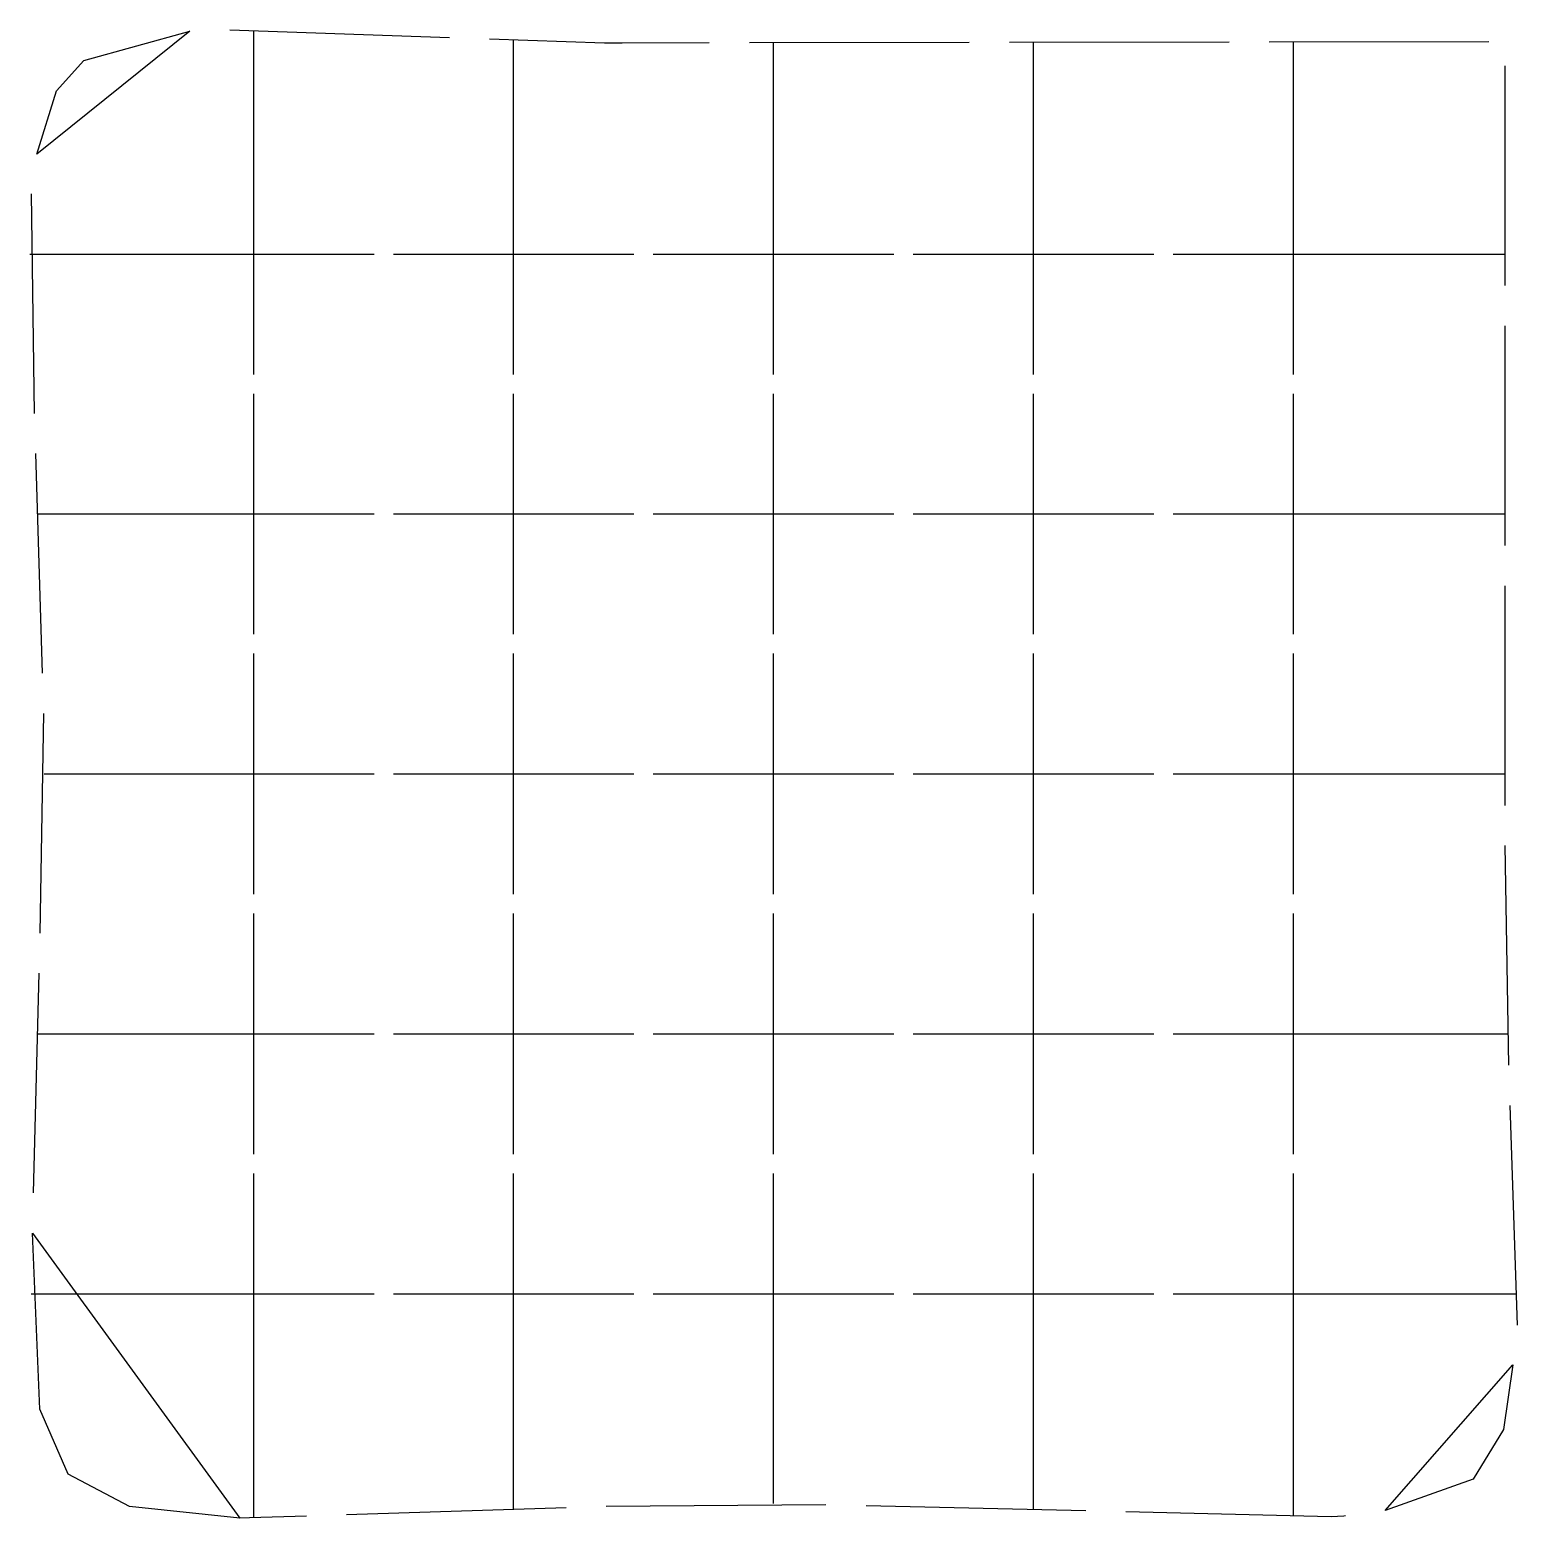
# Model space of a CAD drawing. Extents: x 0.4 to 14.7, y 0.4 to 14.7.
import ezdxf

# ---------------------------------------------------------------- set-up
doc = ezdxf.new("R2010")
doc.units = 0

msp = doc.modelspace()

# ---------------------------------------------------------------- linework, layer by layer
for p, q in [((2.363094, 14.749547), (4.475817, 14.676089)), ((1.977923, 14.734569), (0.504552, 13.553882)), ((0.958308, 14.453109), (1.977923, 14.734569)), ((2.592849, 14.190068), (2.592849, 14.742)), ((4.861584, 14.662677), (5.967731, 14.625141)), ((5.092849, 14.077875), (5.092849, 14.655)), ((5.967731, 14.625141), (6.136622, 14.625385)), ((6.136622, 14.625385), (6.974932, 14.626595)), ((7.361454, 14.627154), (9.474929, 14.630207)), ((7.592849, 14.147333), (7.592849, 14.628)), ((9.861534, 14.630765), (11.974927, 14.633818)), ((10.092849, 14.046515), (10.092849, 14.631)), ((12.361348, 14.634376), (14.474924, 14.637429)), ((12.592849, 14.051755), (12.592849, 14.635)), ((0.695396, 14.161805), (0.958308, 14.453109)), ((14.626218, 14.402288), (14.626195, 12.288945)), ((2.592849, 13.748323), (2.592849, 14.190068)), ((0.504552, 13.553882), (0.695396, 14.161805)), ((5.092849, 13.733727), (5.092849, 14.077875)), ((7.592849, 13.771705), (7.592849, 14.147333)), ((10.092849, 13.72788), (10.092849, 14.046515)), ((12.592849, 13.728904), (12.592849, 14.051755)), ((2.592849, 13.746426), (2.592849, 13.748323)), ((2.592849, 13.736935), (2.592849, 13.746426)), ((7.592849, 13.697369), (7.592849, 13.771705)), ((2.592849, 13.195065), (2.592849, 13.736935)), ((5.092849, 13.710109), (5.092849, 13.733727)), ((5.092849, 13.592018), (5.092849, 13.710109)), ((7.592849, 13.548622), (7.592849, 13.697369)), ((10.092849, 13.698816), (10.092849, 13.72788)), ((10.092849, 13.553496), (10.092849, 13.698816)), ((12.592849, 13.700733), (12.592849, 13.728904)), ((12.592849, 13.559876), (12.592849, 13.700733)), ((5.092849, 13.170097), (5.092849, 13.592018)), ((7.592849, 13.161968), (7.592849, 13.548622)), ((10.092849, 13.163129), (10.092849, 13.553496)), ((12.592849, 13.16429), (12.592849, 13.559876)), ((2.592849, 13.108258), (2.592849, 13.195065)), ((0.484621, 11.05907), (0.454538, 13.171369)), ((2.592849, 12.104774), (2.592849, 13.108258)), ((5.092849, 13.083), (5.092849, 13.170097)), ((5.092849, 12.079516), (5.092849, 13.083)), ((7.592849, 13.075161), (7.592849, 13.161968)), ((7.592849, 12.071677), (7.592849, 13.075161)), ((10.092849, 13.076032), (10.092849, 13.163129)), ((10.092849, 12.072548), (10.092849, 13.076032)), ((12.592849, 13.077194), (12.592849, 13.16429)), ((12.592849, 12.07371), (12.592849, 13.077194)), ((0.438, 12.592238), (0.988551, 12.592238)), ((0.438, 12.592238), (0.988551, 12.592238)), ((0.988551, 12.592238), (1.436185, 12.592238)), ((1.436185, 12.592238), (1.43673, 12.592238)), ((1.43673, 12.592238), (1.439452, 12.592238)), ((1.439452, 12.592238), (1.988194, 12.592238)), ((1.988194, 12.592238), (2.07529, 12.592238)), ((2.07529, 12.592238), (3.078774, 12.592238)), ((3.078774, 12.592238), (3.75, 12.592238)), ((3.936, 12.592238), (4.730813, 12.592238)), ((4.730813, 12.592238), (4.836, 12.592238)), ((4.836, 12.592238), (5.35, 12.592238)), ((5.35, 12.592238), (5.449623, 12.592238)), ((5.449623, 12.592238), (6.25, 12.592238)), ((6.436, 12.592238), (7.104323, 12.592238)), ((7.104323, 12.592238), (8.107806, 12.592238)), ((8.107806, 12.592238), (8.194903, 12.592238)), ((8.194903, 12.592238), (8.75, 12.592238)), ((8.936, 12.592238), (9.488194, 12.592238)), ((9.488194, 12.592238), (10.491677, 12.592238)), ((10.491677, 12.592238), (11.25, 12.592238)), ((11.436, 12.592238), (11.784968, 12.592238)), ((11.784968, 12.592238), (12.220452, 12.592238)), ((12.220452, 12.592238), (13.223935, 12.592238)), ((13.223935, 12.592238), (13.566431, 12.592238)), ((13.566431, 12.592238), (13.596824, 12.592238)), ((13.596824, 12.592238), (13.727307, 12.592238)), ((13.727307, 12.592238), (14.039646, 12.592238)), ((14.039646, 12.592238), (14.626, 12.592238)), ((2.592849, 11.435), (2.592849, 12.104774)), ((5.092849, 11.435), (5.092849, 12.079516)), ((7.592849, 11.435), (7.592849, 12.071677)), ((10.092849, 11.435), (10.092849, 12.072548)), ((12.592849, 11.435), (12.592849, 12.07371)), ((14.62619, 11.902945), (14.626167, 9.788945)), ((2.592849, 10.450631), (2.592849, 11.249)), ((5.092849, 10.409554), (5.092849, 11.249)), ((7.592849, 10.396051), (7.592849, 11.249)), ((10.092849, 10.398332), (10.092849, 11.249)), ((12.592849, 10.399467), (12.592849, 11.249)), ((0.561134, 8.560254), (0.496451, 10.672703)), ((2.592849, 10.349), (2.592849, 10.450631)), ((2.592849, 9.835), (2.592849, 10.349)), ((5.092849, 10.349), (5.092849, 10.409554)), ((5.092849, 9.835), (5.092849, 10.349)), ((7.592849, 10.349), (7.592849, 10.396051)), ((7.592849, 9.835), (7.592849, 10.349)), ((10.092849, 10.349), (10.092849, 10.398332)), ((10.092849, 9.835), (10.092849, 10.349)), ((12.592849, 10.349), (12.592849, 10.399467)), ((12.592849, 9.835), (12.592849, 10.349)), ((0.514, 10.092238), (1.08632, 10.092238)), ((0.514, 10.092238), (1.08632, 10.092238)), ((1.08632, 10.092238), (1.447786, 10.092238)), ((1.447786, 10.092238), (1.46765, 10.092238)), ((1.46765, 10.092238), (1.566971, 10.092238)), ((1.566971, 10.092238), (2.010258, 10.092238)), ((2.010258, 10.092238), (2.097355, 10.092238)), ((2.097355, 10.092238), (3.100839, 10.092238)), ((3.100839, 10.092238), (3.75, 10.092238)), ((3.936, 10.092238), (4.767176, 10.092238)), ((4.767176, 10.092238), (4.836, 10.092238)), ((4.836, 10.092238), (5.35, 10.092238)), ((5.35, 10.092238), (5.485216, 10.092238)), ((5.485216, 10.092238), (6.25, 10.092238)), ((6.436, 10.092238), (7.126387, 10.092238)), ((7.126387, 10.092238), (8.129871, 10.092238)), ((8.129871, 10.092238), (8.216968, 10.092238)), ((8.216968, 10.092238), (8.75, 10.092238)), ((8.936, 10.092238), (9.423161, 10.092238)), ((9.423161, 10.092238), (9.510258, 10.092238)), ((9.510258, 10.092238), (10.513742, 10.092238)), ((10.513742, 10.092238), (11.25, 10.092238)), ((11.436, 10.092238), (11.807032, 10.092238)), ((11.807032, 10.092238), (12.242516, 10.092238)), ((12.242516, 10.092238), (13.246, 10.092238)), ((13.246, 10.092238), (13.574131, 10.092238)), ((13.574131, 10.092238), (13.604523, 10.092238)), ((13.604523, 10.092238), (13.772226, 10.092238)), ((13.772226, 10.092238), (14.143333, 10.092238)), ((14.143333, 10.092238), (14.626, 10.092238)), ((2.592849, 9.73224), (2.592849, 9.835)), ((5.092849, 9.69233), (5.092849, 9.835)), ((7.592849, 9.680428), (7.592849, 9.835)), ((10.092849, 9.681651), (10.092849, 9.835)), ((12.592849, 9.68341), (12.592849, 9.835)), ((2.592849, 8.935), (2.592849, 9.73224)), ((5.092849, 8.935), (5.092849, 9.69233)), ((7.592849, 8.935), (7.592849, 9.680428)), ((10.092849, 8.935), (10.092849, 9.681651)), ((12.592849, 8.935), (12.592849, 9.68341)), ((14.626162, 9.402457), (14.626139, 7.288945)), ((2.592849, 8.078935), (2.592849, 8.749)), ((5.092849, 8.053968), (5.092849, 8.749)), ((7.592849, 8.045839), (7.592849, 8.749)), ((10.092849, 8.047), (10.092849, 8.749)), ((12.592849, 8.048161), (12.592849, 8.749)), ((0.537946, 6.060588), (0.572964, 8.173874)), ((2.592849, 7.075452), (2.592849, 8.078935)), ((5.092849, 7.050484), (5.092849, 8.053968)), ((7.592849, 7.042355), (7.592849, 8.045839)), ((10.092849, 7.043516), (10.092849, 8.047)), ((12.592849, 7.044677), (12.592849, 8.048161)), ((0.576, 7.592238), (1.416795, 7.592238)), ((0.576, 7.592238), (1.416795, 7.592238)), ((1.416795, 7.592238), (1.497354, 7.592238)), ((1.497354, 7.592238), (1.667894, 7.592238)), ((1.667894, 7.592238), (2.028548, 7.592238)), ((2.028548, 7.592238), (2.115355, 7.592238)), ((2.115355, 7.592238), (3.118839, 7.592238)), ((3.118839, 7.592238), (3.75, 7.592238)), ((3.936, 7.592238), (4.797028, 7.592238)), ((4.797028, 7.592238), (4.836, 7.592238)), ((4.836, 7.592238), (5.35, 7.592238)), ((5.35, 7.592238), (5.512688, 7.592238)), ((5.512688, 7.592238), (6.25, 7.592238)), ((6.436, 7.592238), (7.144677, 7.592238)), ((7.144677, 7.592238), (8.148161, 7.592238)), ((8.148161, 7.592238), (8.234968, 7.592238)), ((8.234968, 7.592238), (8.75, 7.592238)), ((8.936, 7.592238), (9.441452, 7.592238)), ((9.441452, 7.592238), (9.528258, 7.592238)), ((9.528258, 7.592238), (10.531742, 7.592238)), ((10.531742, 7.592238), (11.25, 7.592238)), ((11.436, 7.592238), (12.158557, 7.592238)), ((12.158557, 7.592238), (12.336, 7.592238)), ((12.336, 7.592238), (12.85, 7.592238)), ((12.85, 7.592238), (12.872345, 7.592238)), ((12.872345, 7.592238), (13.310561, 7.592238)), ((13.310561, 7.592238), (13.580513, 7.592238)), ((13.580513, 7.592238), (13.610804, 7.592238)), ((13.610804, 7.592238), (13.727307, 7.592238)), ((13.727307, 7.592238), (14.039646, 7.592238)), ((14.039646, 7.592238), (14.626, 7.592238)), ((2.592849, 6.988645), (2.592849, 7.075452)), ((5.092849, 6.963387), (5.092849, 7.050484)), ((7.592849, 6.955548), (7.592849, 7.042355)), ((10.092849, 6.956419), (10.092849, 7.043516)), ((12.592849, 6.957581), (12.592849, 7.044677)), ((2.592849, 6.435), (2.592849, 6.988645)), ((5.092849, 6.435), (5.092849, 6.963387)), ((7.592849, 6.435), (7.592849, 6.955548)), ((10.092849, 6.435), (10.092849, 6.956419)), ((12.592849, 6.435), (12.592849, 6.957581)), ((14.626135, 6.902303), (14.661887, 4.789573)), ((2.592849, 5.695355), (2.592849, 6.249)), ((5.092849, 5.757194), (5.092849, 6.249)), ((7.592849, 5.749065), (7.592849, 6.249)), ((10.092849, 5.750226), (10.092849, 6.249)), ((12.592849, 5.751387), (12.592849, 6.249)), ((5.092849, 5.670097), (5.092849, 5.757194)), ((7.592849, 5.66429), (7.592849, 5.749065)), ((10.092849, 5.663129), (10.092849, 5.750226)), ((12.592849, 5.66429), (12.592849, 5.751387)), ((0.474968, 3.562025), (0.528219, 5.67471)), ((2.592849, 4.691871), (2.592849, 5.695355)), ((5.092849, 4.666613), (5.092849, 5.670097)), ((7.592849, 5.662258), (7.592849, 5.66429)), ((7.592849, 4.658774), (7.592849, 5.662258)), ((10.092849, 4.659645), (10.092849, 5.663129)), ((12.592849, 4.660806), (12.592849, 5.66429)), ((0.513, 5.092238), (1.410585, 5.092238)), ((0.513, 5.092238), (1.410585, 5.092238)), ((1.410585, 5.092238), (1.467584, 5.092238)), ((1.467584, 5.092238), (1.566971, 5.092238)), ((1.566971, 5.092238), (2.010258, 5.092238)), ((2.010258, 5.092238), (2.097065, 5.092238)), ((2.097065, 5.092238), (3.100548, 5.092238)), ((3.100548, 5.092238), (3.75, 5.092238)), ((3.936, 5.092238), (4.766588, 5.092238)), ((4.766588, 5.092238), (4.836, 5.092238)), ((4.836, 5.092238), (5.35, 5.092238)), ((5.35, 5.092238), (5.484296, 5.092238)), ((5.484296, 5.092238), (6.25, 5.092238)), ((6.436, 5.092238), (7.126387, 5.092238)), ((7.126387, 5.092238), (8.129871, 5.092238)), ((8.129871, 5.092238), (8.216677, 5.092238)), ((8.216677, 5.092238), (8.75, 5.092238)), ((8.936, 5.092238), (9.423161, 5.092238)), ((9.423161, 5.092238), (9.509968, 5.092238)), ((9.509968, 5.092238), (10.513452, 5.092238)), ((10.513452, 5.092238), (11.25, 5.092238)), ((11.436, 5.092238), (11.806742, 5.092238)), ((11.806742, 5.092238), (12.242516, 5.092238)), ((12.242516, 5.092238), (13.246, 5.092238)), ((13.246, 5.092238), (13.606661, 5.092238)), ((13.606661, 5.092238), (13.631349, 5.092238)), ((13.631349, 5.092238), (13.733569, 5.092238)), ((13.733569, 5.092238), (14.072357, 5.092238)), ((14.072357, 5.092238), (14.651, 5.092238)), ((2.592849, 3.935), (2.592849, 4.691871)), ((5.092849, 3.935), (5.092849, 4.666613)), ((7.592849, 3.935), (7.592849, 4.658774)), ((10.092849, 3.935), (10.092849, 4.659645)), ((12.592849, 3.935), (12.592849, 4.660806)), ((14.675483, 4.403812), (14.74664, 2.291276)), ((2.592849, 3.398581), (2.592849, 3.749)), ((5.092849, 3.373323), (5.092849, 3.749)), ((7.592849, 2.932184), (7.592849, 3.749)), ((10.092849, 2.915055), (10.092849, 3.749)), ((12.592849, 2.90173), (12.592849, 3.749)), ((2.592849, 2.962806), (2.592849, 3.398581)), ((5.092849, 2.937839), (5.092849, 3.373323)), ((0.534506, 1.480464), (0.465225, 3.175504)), ((0.465225, 3.175504), (2.458902, 0.432724)), ((0.534506, 1.480464), (0.465225, 3.175504)), ((0.465225, 3.175504), (2.458902, 0.432724)), ((2.592849, 1.959323), (2.592849, 2.962806)), ((5.092849, 1.934355), (5.092849, 2.937839)), ((7.592849, 2.849), (7.592849, 2.932184)), ((10.092849, 2.849), (10.092849, 2.915055)), ((12.592849, 2.849), (12.592849, 2.90173)), ((7.592849, 2.335), (7.592849, 2.849)), ((10.092849, 2.335), (10.092849, 2.849)), ((12.592849, 2.335), (12.592849, 2.849)), ((0.45, 2.592238), (0.860016, 2.592238)), ((0.45, 2.592238), (0.860016, 2.592238)), ((0.860016, 2.592238), (1.427129, 2.592238)), ((1.427129, 2.592238), (1.44157, 2.592238)), ((1.44157, 2.592238), (1.461762, 2.592238)), ((1.461762, 2.592238), (1.991968, 2.592238)), ((1.991968, 2.592238), (2.078774, 2.592238)), ((2.078774, 2.592238), (3.082258, 2.592238)), ((3.082258, 2.592238), (3.75, 2.592238)), ((3.936, 2.592238), (4.736819, 2.592238)), ((4.736819, 2.592238), (4.836, 2.592238)), ((4.836, 2.592238), (5.35, 2.592238)), ((5.35, 2.592238), (5.455618, 2.592238)), ((5.455618, 2.592238), (6.25, 2.592238)), ((6.436, 2.592238), (7.108097, 2.592238)), ((7.108097, 2.592238), (8.111581, 2.592238)), ((8.111581, 2.592238), (8.198387, 2.592238)), ((8.198387, 2.592238), (8.75, 2.592238)), ((8.936, 2.592238), (9.491677, 2.592238)), ((9.491677, 2.592238), (10.495161, 2.592238)), ((10.495161, 2.592238), (11.25, 2.592238)), ((11.436, 2.592238), (11.788452, 2.592238)), ((11.788452, 2.592238), (12.224226, 2.592238)), ((12.224226, 2.592238), (13.22771, 2.592238)), ((13.22771, 2.592238), (13.732188, 2.592238)), ((13.732188, 2.592238), (13.735149, 2.592238)), ((13.735149, 2.592238), (13.748901, 2.592238)), ((13.748901, 2.592238), (14.185958, 2.592238)), ((14.185958, 2.592238), (14.739, 2.592238)), ((7.592849, 2.32182), (7.592849, 2.335)), ((7.592849, 1.921044), (7.592849, 2.32182)), ((10.092849, 2.323059), (10.092849, 2.335)), ((10.092849, 1.761705), (10.092849, 2.323059)), ((12.592849, 2.325546), (12.592849, 2.335)), ((12.592849, 1.534507), (12.592849, 2.325546)), ((2.592849, 1.437735), (2.592849, 1.959323)), ((5.092849, 1.552968), (5.092849, 1.934355)), ((7.592849, 1.626032), (7.592849, 1.921044)), ((13.477557, 0.507041), (14.704655, 1.907434)), ((14.704655, 1.907434), (14.615258, 1.286643)), ((10.092849, 1.549983), (10.092849, 1.761705)), ((7.592849, 1.592274), (7.592849, 1.626032)), ((7.592849, 1.461984), (7.592849, 1.592274)), ((0.806799, 0.85731), (0.534506, 1.480464)), ((0.806799, 0.85731), (0.534506, 1.480464)), ((2.592849, 1.435185), (2.592849, 1.437735)), ((2.592849, 0.987551), (2.592849, 1.435185)), ((5.092849, 1.532392), (5.092849, 1.552968)), ((5.092849, 1.409701), (5.092849, 1.532392)), ((7.592849, 1.165989), (7.592849, 1.461984)), ((10.092849, 1.529644), (10.092849, 1.549983)), ((10.092849, 1.447203), (10.092849, 1.529644)), ((10.092849, 1.087917), (10.092849, 1.447203)), ((12.592849, 1.465357), (12.592849, 1.534507)), ((12.592849, 1.46), (12.592849, 1.465357)), ((12.592849, 1.437143), (12.592849, 1.46)), ((12.592849, 1.010556), (12.592849, 1.437143)), ((5.092849, 0.97), (5.092849, 1.409701)), ((7.592849, 0.574), (7.592849, 1.165989)), ((7.592849, 0.574), (7.592849, 1.165989)), ((14.615258, 1.286643), (14.322355, 0.807492)), ((10.092849, 0.515), (10.092849, 1.087917)), ((10.092849, 0.515), (10.092849, 1.087917)), ((12.592849, 0.455), (12.592849, 1.010556)), ((12.592849, 0.455), (12.592849, 1.010556)), ((2.592849, 0.437), (2.592849, 0.987551)), ((2.592849, 0.437), (2.592849, 0.987551)), ((5.092849, 0.516), (5.092849, 0.97)), ((5.092849, 0.516), (5.092849, 0.97)), ((1.397744, 0.544254), (0.806799, 0.85731)), ((1.397744, 0.544254), (0.806799, 0.85731)), ((14.322355, 0.807492), (13.477557, 0.507041)), ((2.458902, 0.432724), (1.397744, 0.544254)), ((2.458902, 0.432724), (1.397744, 0.544254)), ((2.553286, 0.435711), (2.458902, 0.432724)), ((3.099503, 0.452997), (2.553286, 0.435711)), ((5.597894, 0.532067), (3.48531, 0.465207)), ((8.097194, 0.562503), (5.984059, 0.544288)), ((10.59602, 0.502581), (8.483083, 0.553249)), ((12.958289, 0.445934), (10.982364, 0.493317)), ((13.08016, 0.453824), (12.958289, 0.445934)), ((13.095063, 0.455132), (13.08016, 0.453824))]:
    msp.add_line(p, q)

doc.saveas('drawing.dxf')
